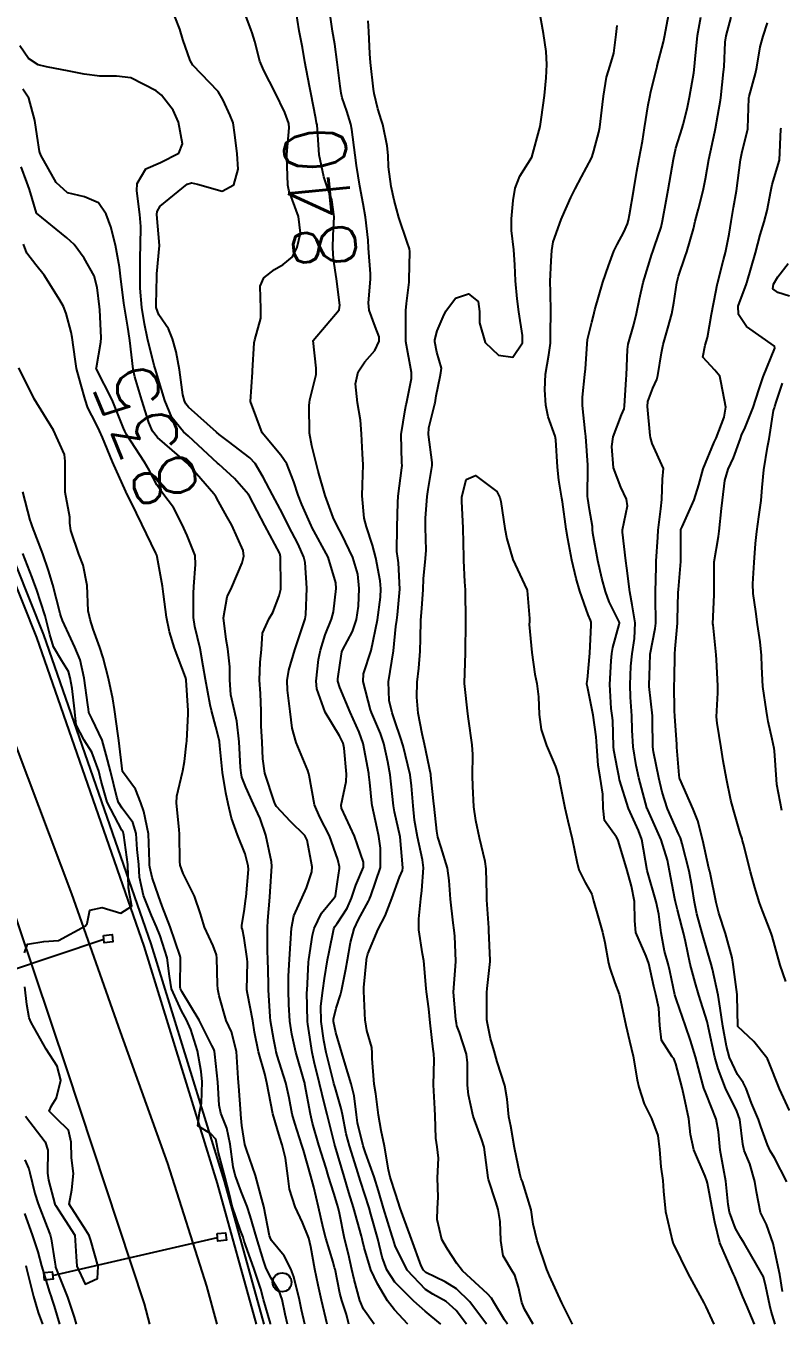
# Model space of a CAD drawing. Header units: metres. Extents: x 307586 to 320046, y 7427249 to 7434250.
# Drawn here: x 319479.8 to 319528.7, y 7427250 to 7427333.8 of the extents above; entities that cross this region are included whole.
import ezdxf
from ezdxf.enums import TextEntityAlignment as Align

# ---------------------------------------------------------------- set-up
doc = ezdxf.new("R2010")
doc.units = ezdxf.units.M
doc.header["$MEASUREMENT"] = 0
for name, color, linetype in [('Canaleta de Drenagem', 151, 'Continuous'), ('Cotas', 45, 'Continuous'), ('Curvas de Nivel 1m', 11, 'Continuous'), ('Curvas de Nivel 5m', 15, 'Continuous'), ('Linha Férrea', 20, 'Continuous'), ('Portico', 45, 'Continuous'), ('Postes', 20, 'Continuous')]:
    doc.layers.add(name, color=color, linetype=linetype)
doc.styles.add('Style-STANDARD', font='STANDARD.shx')

msp = doc.modelspace()

# ---------------------------------------------------------------- linework, layer by layer
at = {"layer": 'Canaleta de Drenagem'}
msp.add_lwpolyline([(319495.242, 7427249.95), (319492.669, 7427259.183), (319487.921, 7427274.529), (319480.984, 7427294.494), (319476.537, 7427305.573), (319476.438, 7427306.073), (319475.886, 7427305.851), (319480.516, 7427294.318), (319487.446, 7427274.373), (319492.189, 7427259.042), (319494.723, 7427249.95)], dxfattribs=at)
at = {"layer": 'Curvas de Nivel 1m', "flags": 128}
for points, elevation in [([(319506.656, 7427249.95), (319505.653, 7427250.775), (319504.915, 7427251.427), (319503.675, 7427252.665), (319503.159, 7427253.445), (319502.875, 7427254.264), (319502.577, 7427255.451), (319502.137, 7427257.046), (319502.015, 7427257.457), (319501.742, 7427258.326), (319501.469, 7427259.183), (319501.383, 7427259.466), (319501.208, 7427260.021), (319500.742, 7427261.476), (319500.543, 7427262.231), (319500.292, 7427263.483), (319500.207, 7427263.884), (319499.82, 7427265.233), (319499.749, 7427265.491), (319499.718, 7427265.598), (319499.241, 7427267.496), (319499.086, 7427268.273), (319498.911, 7427269.5), (319498.898, 7427270.489), (319499.019, 7427271.499), (319499.131, 7427272.278), (319499.335, 7427273.496), (319499.43, 7427273.993), (319499.747, 7427275.492), (319499.805, 7427275.631), (319499.948, 7427275.826), (319500.611, 7427276.835), (319500.891, 7427277.481), (319501.158, 7427278.302), (319501.648, 7427279.473), (319501.666, 7427279.805), (319501.072, 7427281.48), (319500.242, 7427283.287), (319500.202, 7427283.488), (319500.533, 7427285.01), (319500.552, 7427285.485), (319500.416, 7427287.158), (319500.34, 7427287.488), (319500.098, 7427287.967), (319499.176, 7427289.499), (319498.643, 7427290.997), (319498.599, 7427291.505), (319498.756, 7427292.905), (319498.879, 7427293.503), (319499.181, 7427294.492), (319499.584, 7427295.496), (319499.71, 7427295.975), (319499.879, 7427297.493), (319499.858, 7427297.852), (319499.362, 7427299.499), (319498.317, 7427301.455), (319498.282, 7427301.51), (319498.263, 7427301.551), (319497.675, 7427302.917), (319497.436, 7427303.523), (319497.144, 7427304.38), (319496.692, 7427305.534), (319496.311, 7427306.09), (319495.106, 7427307.552), (319494.353, 7427309.56), (319494.471, 7427311.47), (319494.474, 7427311.559), (319494.593, 7427313.366), (319494.629, 7427313.558), (319495.011, 7427314.96), (319495.027, 7427315.554), (319494.98, 7427317.02), (319495.209, 7427317.552), (319495.908, 7427318.096), (319496.462, 7427318.413), (319497.074, 7427318.927), (319497.358, 7427319.531), (319497.572, 7427320.444), (319497.462, 7427321.53), (319496.838, 7427323.218), (319496.759, 7427323.538), (319496.701, 7427325.378), (319496.708, 7427325.538), (319496.844, 7427327.262), (319496.818, 7427327.538), (319496.58, 7427328.239), (319495.946, 7427329.546), (319495.203, 7427330.965), (319494.959, 7427331.557), (319494.636, 7427332.839), (319494.462, 7427333.384), (319494.382, 7427333.564), (319493.913, 7427334.828)], 839), ([(319509.604, 7427249.95), (319508.536, 7427251.381), (319507.671, 7427252.222), (319506.946, 7427252.671), (319505.682, 7427253.286), (319505.534, 7427253.421), (319505.389, 7427253.72), (319504.761, 7427255.429), (319504.198, 7427256.963), (319504.035, 7427257.437), (319503.742, 7427258.315), (319503.392, 7427259.444), (319503.28, 7427259.925), (319503.01, 7427261.448), (319502.795, 7427262.448), (319502.624, 7427263.452), (319502.448, 7427264.822), (319502.353, 7427265.455), (319502.207, 7427267.105), (319502.215, 7427267.465), (319502.203, 7427267.811), (319501.867, 7427268.926), (319501.777, 7427269.471), (319501.77, 7427269.576), (319501.672, 7427271.472), (319501.681, 7427271.697), (319501.852, 7427273.471), (319501.858, 7427273.536), (319501.927, 7427273.865), (319502.597, 7427275.46), (319503.069, 7427276.34), (319503.488, 7427277.447), (319503.987, 7427278.819), (319504.176, 7427279.253), (319504.197, 7427279.438), (319504.023, 7427281.44), (319503.653, 7427283.06), (319503.587, 7427283.447), (319503.439, 7427284.832), (319503.374, 7427285.45), (319503.239, 7427286.289), (319502.966, 7427287.457), (319502.748, 7427288.109), (319502.181, 7427289.469), (319502.116, 7427289.643), (319501.639, 7427291.475), (319501.655, 7427291.968), (319502.163, 7427293.47), (319502.56, 7427295.464), (319502.749, 7427296.918), (319502.778, 7427297.462), (319502.745, 7427297.989), (319502.454, 7427299.467), (319502.245, 7427300.287), (319501.853, 7427301.474), (319501.706, 7427302.038), (319501.575, 7427303.477), (319501.588, 7427304.179), (319501.625, 7427305.477), (319501.603, 7427306.188), (319501.53, 7427307.478), (319501.457, 7427308.364), (319501.267, 7427309.481), (319501.145, 7427310.709), (319501.315, 7427311.481), (319501.744, 7427312.122), (319502.397, 7427312.86), (319502.678, 7427313.466), (319502.68, 7427313.739), (319502.412, 7427314.406), (319502.029, 7427315.474), (319501.97, 7427315.934), (319502.111, 7427317.473), (319502.11, 7427317.82), (319501.988, 7427319.475), (319501.966, 7427319.99), (319501.796, 7427321.477), (319501.64, 7427322.35), (319501.419, 7427323.481), (319501.197, 7427324.823), (319501.113, 7427325.484), (319500.912, 7427327.144), (319500.843, 7427327.487), (319500.581, 7427328.329), (319500.286, 7427329.191), (319500.216, 7427329.496), (319500.153, 7427329.943), (319499.958, 7427331.5), (319499.795, 7427332.664), (319499.651, 7427333.505), (319499.473, 7427334.696)], 841), ([(319512.637, 7427249.95), (319512.076, 7427250.917), (319511.892, 7427251.338), (319511.673, 7427252.326), (319511.435, 7427253.098), (319511.292, 7427253.346), (319510.685, 7427254.347), (319510.539, 7427255.357), (319510.504, 7427256.575), (319510.359, 7427257.361), (319510.221, 7427257.846), (319509.752, 7427259.297), (319509.73, 7427259.37), (319509.722, 7427259.401), (319509.452, 7427261.373), (319509.304, 7427261.858), (319508.754, 7427263.38), (319508.439, 7427264.761), (319508.394, 7427265.384), (319508.394, 7427266.835), (319508.311, 7427267.385), (319507.867, 7427268.781), (319507.704, 7427269.225), (319507.67, 7427269.393), (319507.639, 7427269.631), (319507.474, 7427271.396), (319507.612, 7427273.087), (319507.635, 7427273.394), (319507.556, 7427275.013), (319507.525, 7427275.396), (319507.466, 7427275.881), (319507.281, 7427277.4), (319507.203, 7427278.62), (319507.095, 7427279.403), (319506.671, 7427280.752), (319506.468, 7427281.413), (319506.403, 7427281.791), (319506.223, 7427283.417), (319506.205, 7427283.578), (319506.058, 7427284.972), (319506.02, 7427285.42), (319506.011, 7427285.473), (319505.601, 7427287.425), (319505.442, 7427288.084), (319505.19, 7427289.429), (319505.107, 7427290.452), (319505.129, 7427291.43), (319505.237, 7427292.344), (319505.324, 7427293.428), (319505.341, 7427294.259), (319505.366, 7427295.428), (319505.439, 7427296.183), (319505.525, 7427297.427), (319505.545, 7427298.101), (319505.671, 7427299.426), (319505.701, 7427299.966), (319505.658, 7427301.426), (319505.667, 7427302.028), (319505.779, 7427303.425), (319505.84, 7427303.872), (319506.105, 7427305.422), (319506.104, 7427305.624), (319505.859, 7427307.425), (319505.89, 7427307.871), (319506.279, 7427309.421), (319506.292, 7427309.483), (319506.361, 7427309.927), (319506.605, 7427311.191), (319506.66, 7427311.416), (319506.694, 7427311.723), (319506.396, 7427312.754), (319506.264, 7427313.421), (319506.265, 7427313.561), (319506.414, 7427314.141), (319506.803, 7427315.039), (319506.985, 7427315.414), (319507.604, 7427316.246), (319508.444, 7427316.515), (319509.07, 7427316.021), (319509.166, 7427315.389), (319509.15, 7427314.661), (319509.536, 7427313.379), (319510.395, 7427312.555), (319511.325, 7427312.43), (319511.933, 7427313.355), (319511.933, 7427313.831), (319511.698, 7427315.357), (319511.6, 7427316.2), (319511.493, 7427317.36), (319511.435, 7427318.389), (319511.37, 7427319.361), (319511.235, 7427320.619), (319511.222, 7427321.363), (319511.327, 7427322.549), (319511.471, 7427323.361), (319511.76, 7427324.133), (319512.553, 7427325.35), (319513.074, 7427327.342), (319513.176, 7427327.938), (319513.372, 7427329.338), (319513.471, 7427330.476), (319513.505, 7427331.337), (319513.476, 7427332.182), (319513.3, 7427333.34), (319512.99, 7427335.023)], 843), ([(319504.533, 7427249.95), (319503.654, 7427250.865), (319503.211, 7427251.445), (319502.568, 7427252.557), (319502.139, 7427253.455), (319501.697, 7427254.905), (319501.6, 7427255.359), (319501.576, 7427255.462), (319501.534, 7427255.634), (319501.009, 7427257.471), (319500.716, 7427258.449), (319500.409, 7427259.48), (319499.826, 7427261.446), (319499.81, 7427261.49), (319499.806, 7427261.513), (319499.784, 7427261.594), (319499.304, 7427263.495), (319499.143, 7427264.163), (319498.812, 7427265.5), (319498.458, 7427266.89), (319498.328, 7427267.505), (319498.054, 7427269.326), (319498.04, 7427269.508), (319498.001, 7427271.41), (319498.003, 7427271.509), (319498.098, 7427273.331), (319498.114, 7427273.508), (319498.366, 7427275.078), (319498.468, 7427275.505), (319498.947, 7427276.512), (319499.77, 7427277.492), (319499.845, 7427277.621), (319499.983, 7427278.532), (319500.102, 7427279.379), (319500.105, 7427279.489), (319500, 7427279.973), (319499.451, 7427281.496), (319498.828, 7427282.709), (319498.486, 7427283.506), (319498.144, 7427285.428), (319498.129, 7427285.509), (319498.066, 7427285.729), (319497.303, 7427287.522), (319497.034, 7427288.458), (319496.921, 7427289.528), (319496.748, 7427290.916), (319496.712, 7427291.531), (319496.826, 7427292.206), (319497.211, 7427293.524), (319497.732, 7427295.07), (319497.875, 7427295.515), (319497.924, 7427295.777), (319497.987, 7427297.513), (319497.879, 7427299.165), (319497.798, 7427299.517), (319497.424, 7427300.344), (319496.804, 7427301.532), (319496.624, 7427301.892), (319496.274, 7427302.605), (319495.777, 7427303.545), (319495.176, 7427304.669), (319494.653, 7427305.557), (319494.308, 7427305.919), (319492.929, 7427306.976), (319492.331, 7427307.431), (319492.142, 7427307.592), (319490.349, 7427309.198), (319490.158, 7427309.42), (319490.073, 7427309.614), (319489.982, 7427309.993), (319489.756, 7427311.619), (319489.542, 7427312.77), (319489.3, 7427313.627), (319489.049, 7427314.271), (319488.418, 7427315.162), (319488.258, 7427315.642), (319488.241, 7427315.827), (319488.28, 7427317.642), (319488.288, 7427317.808), (319488.461, 7427319.64), (319488.292, 7427321.642), (319488.303, 7427321.844), (319488.508, 7427322.198), (319490.262, 7427323.614), (319490.524, 7427323.69), (319490.911, 7427323.606), (319492.519, 7427323.154), (319493.263, 7427323.579), (319493.546, 7427324.588), (319493.495, 7427325.576), (319493.341, 7427326.798), (319493.226, 7427327.58), (319493.035, 7427328.041), (319492.587, 7427329.036), (319492.255, 7427329.593), (319490.618, 7427331.296), (319490.441, 7427331.613), (319489.979, 7427332.962), (319489.768, 7427333.623), (319489.461, 7427334.438)], 838), ([(319510.969, 7427249.95), (319510.777, 7427250.222), (319510.095, 7427251.364), (319509.928, 7427251.629), (319509.668, 7427251.896), (319508.061, 7427253.386), (319507.688, 7427253.87), (319507.088, 7427254.79), (319506.732, 7427255.405), (319506.427, 7427256.704), (319506.451, 7427257.409), (319506.486, 7427258.154), (319506.453, 7427259.409), (319506.502, 7427260.679), (319506.416, 7427261.41), (319506.336, 7427261.96), (319506.286, 7427263.413), (319506.261, 7427263.866), (319506.183, 7427265.415), (319506.232, 7427267.03), (319506.21, 7427267.415), (319506.161, 7427267.721), (319505.978, 7427269.418), (319505.886, 7427270.31), (319505.728, 7427271.422), (319505.703, 7427271.624), (319505.558, 7427273.424), (319505.483, 7427273.868), (319505.241, 7427275.427), (319505.237, 7427276.144), (319505.359, 7427277.426), (319505.439, 7427277.964), (319505.539, 7427279.425), (319505.477, 7427279.949), (319505.15, 7427281.429), (319504.959, 7427282.506), (319504.864, 7427283.432), (319504.765, 7427284.724), (319504.666, 7427285.434), (319504.224, 7427287.306), (319504.187, 7427287.439), (319504.096, 7427287.72), (319503.667, 7427289.005), (319503.517, 7427289.449), (319503.325, 7427290.252), (319503.279, 7427291.453), (319503.488, 7427292.782), (319503.603, 7427293.448), (319503.754, 7427295.022), (319503.806, 7427295.446), (319503.859, 7427295.774), (319504.011, 7427297.443), (319503.93, 7427299.144), (319503.875, 7427299.445), (319503.819, 7427299.866), (319503.842, 7427301.446), (319503.881, 7427303.048), (319503.906, 7427303.446), (319504.146, 7427305.287), (319504.153, 7427305.442), (319504.146, 7427305.601), (319504.1, 7427307.444), (319504.349, 7427309.03), (319504.427, 7427309.365), (319504.441, 7427309.439), (319504.755, 7427311.059), (319504.761, 7427311.436), (319504.403, 7427313.44), (319504.391, 7427315.4), (319504.392, 7427315.441), (319504.438, 7427315.904), (319504.604, 7427317.286), (319504.615, 7427317.438), (319504.649, 7427319.26), (319504.628, 7427319.438), (319504.479, 7427319.859), (319503.94, 7427321.448), (319503.643, 7427322.582), (319503.451, 7427323.456), (319503.274, 7427324.727), (319503.246, 7427325.46), (319503.192, 7427326.094), (319502.898, 7427327.465), (319502.828, 7427327.719), (319502.583, 7427328.486), (319502.354, 7427329.472), (319502.314, 7427329.756), (319502.113, 7427331.475), (319502.067, 7427332.037), (319502.004, 7427333.476), (319501.968, 7427334.162)], 842), ([(319526.952, 7427249.95), (319526.419, 7427251.169), (319526.198, 7427251.702), (319525.681, 7427252.991), (319525.596, 7427253.181), (319525.509, 7427253.359), (319524.714, 7427255.19), (319524.377, 7427256.543), (319524.252, 7427257.195), (319523.897, 7427259.053), (319523.867, 7427259.199), (319523.758, 7427259.514), (319523.02, 7427261.208), (319522.812, 7427262.19), (319522.706, 7427263.211), (319522.407, 7427264.631), (319522.258, 7427265.216), (319521.848, 7427266.758), (319521.735, 7427267.105), (319521.623, 7427267.223), (319520.923, 7427268.293), (319520.822, 7427269.236), (319520.757, 7427270.37), (319520.558, 7427271.24), (319520.433, 7427271.767), (319520.103, 7427273.247), (319519.93, 7427273.72), (319519.26, 7427275.257), (319519.202, 7427276.016), (319519.185, 7427277.258), (319518.996, 7427278.246), (319518.707, 7427279.263), (319518.15, 7427281.14), (319518.107, 7427281.269), (319518.024, 7427281.411), (319517.236, 7427282.483), (319517.168, 7427283.283), (319517.144, 7427284.196), (319516.959, 7427285.287), (319516.843, 7427286.051), (319516.758, 7427287.29), (319516.713, 7427287.905), (319516.514, 7427289.294), (319516.141, 7427291.139), (319516.108, 7427291.3), (319516.105, 7427291.339), (319516.146, 7427291.607), (319516.29, 7427293.298), (319516.381, 7427295.106), (319516.379, 7427295.297), (319516.341, 7427295.444), (319516.198, 7427295.781), (319515.64, 7427297.306), (319515.404, 7427298.125), (319515.137, 7427299.311), (319514.87, 7427300.697), (319514.774, 7427301.315), (319514.517, 7427303.082), (319514.481, 7427303.318), (319514.3, 7427304.48), (319514.207, 7427305.322), (319514.093, 7427307.086), (319514.045, 7427307.324), (319513.598, 7427308.584), (319513.453, 7427309.334), (319513.377, 7427310.325), (319513.422, 7427311.334), (319513.648, 7427312.584), (319513.75, 7427313.33), (319513.761, 7427313.982), (319513.767, 7427315.33), (319513.745, 7427316.629), (319513.731, 7427317.331), (319513.799, 7427318.663), (319513.835, 7427319.33), (319513.927, 7427319.883), (319514.432, 7427321.321), (319514.505, 7427321.487), (319515.077, 7427322.754), (319515.342, 7427323.312), (319515.759, 7427324.083), (319516.406, 7427325.301), (319516.45, 7427325.405), (319516.558, 7427325.767), (319516.884, 7427326.983), (319516.939, 7427327.296), (319517.119, 7427328.763), (319517.185, 7427329.294), (319517.373, 7427330.531), (319517.609, 7427331.29), (319517.844, 7427332.075), (319518.002, 7427333.286), (319518.062, 7427333.875)], 844), ([(319528.767, 7427252.044), (319528.587, 7427253.141), (319528.293, 7427254.555), (319528.148, 7427255.146), (319527.725, 7427256.389), (319527.467, 7427256.891), (319527.344, 7427257.156), (319527.071, 7427258.485), (319526.963, 7427259.162), (319526.644, 7427260.293), (319526.282, 7427261.173), (319526.185, 7427261.572), (319525.996, 7427263.177), (319525.811, 7427263.696), (319525.062, 7427265.188), (319524.594, 7427266.444), (319524.383, 7427267.195), (319523.969, 7427269.102), (319523.948, 7427269.199), (319523.877, 7427269.505), (319523.356, 7427271.205), (319523.107, 7427272.012), (319522.79, 7427273.211), (319522.491, 7427274.676), (319522.362, 7427275.224), (319522.276, 7427275.545), (319521.968, 7427276.727), (319521.833, 7427277.231), (319521.787, 7427277.42), (319521.451, 7427279.235), (319521.32, 7427279.92), (319520.909, 7427281.241), (319520.042, 7427283.176), (319520.008, 7427283.25), (319519.989, 7427283.306), (319519.474, 7427285.256), (319519.293, 7427286.045), (319519.099, 7427287.26), (319519.031, 7427288.334), (319519.003, 7427289.261), (319518.925, 7427290.468), (319518.901, 7427291.262), (319518.952, 7427292.465), (319519.028, 7427293.261), (319519.188, 7427294.25), (319519.22, 7427295.26), (319519.036, 7427296.43), (319518.887, 7427297.263), (319518.691, 7427298.803), (319518.632, 7427299.266), (319518.398, 7427301.131), (319518.403, 7427301.269), (319518.724, 7427302.82), (319518.671, 7427303.266), (319518.294, 7427304.027), (319517.836, 7427305.277), (319517.711, 7427306.664), (319517.808, 7427307.278), (319518.347, 7427308.715), (319518.519, 7427309.101), (319518.543, 7427309.268), (319518.642, 7427311.004), (319518.658, 7427311.267), (319518.738, 7427312.928), (319518.783, 7427313.266), (319519.137, 7427314.548), (319519.322, 7427315.261), (319519.503, 7427316.198), (319519.735, 7427317.257), (319520.301, 7427319.081), (319520.36, 7427319.252), (319520.391, 7427319.335), (319520.478, 7427319.575), (319520.903, 7427320.84), (319521, 7427321.245), (319521.225, 7427322.534), (319521.367, 7427323.242), (319521.545, 7427324.233), (319521.705, 7427325.238), (319521.865, 7427325.932), (319522.264, 7427327.233), (319522.334, 7427327.474), (319522.586, 7427328.491), (319522.744, 7427329.228), (319523.026, 7427330.815), (319523.068, 7427331.223), (319523.104, 7427331.699), (319523.268, 7427333.221), (319523.468, 7427334.411)], 846), ([(319529.027, 7427259.137), (319528.235, 7427260.687), (319527.968, 7427261.148), (319527.787, 7427261.524), (319527.362, 7427262.72), (319527.209, 7427263.159), (319526.755, 7427264.23), (319526.396, 7427265.172), (319526.211, 7427265.549), (319525.842, 7427266.075), (319525.329, 7427267.185), (319525.141, 7427267.906), (319524.907, 7427269.19), (319524.722, 7427270.36), (319524.593, 7427271.193), (319524.227, 7427272.89), (319524.147, 7427273.198), (319523.934, 7427273.939), (319523.566, 7427275.206), (319523.22, 7427276.466), (319523.06, 7427277.214), (319522.921, 7427278.155), (319522.726, 7427279.219), (319522.259, 7427280.986), (319522.204, 7427281.227), (319522.16, 7427281.363), (319522.027, 7427281.636), (319521.318, 7427283.237), (319520.969, 7427284.331), (319520.756, 7427285.243), (319520.419, 7427286.918), (319520.38, 7427287.247), (319520.354, 7427289.004), (319520.341, 7427289.248), (319520.141, 7427291.15), (319520.132, 7427291.25), (319520.149, 7427291.833), (319520.193, 7427293.219), (319520.197, 7427293.25), (319520.527, 7427294.908), (319520.556, 7427295.246), (319520.538, 7427296.918), (319520.538, 7427297.247), (319520.58, 7427298.896), (319520.593, 7427299.246), (319520.694, 7427300.808), (319520.715, 7427301.245), (319520.891, 7427302.63), (319520.948, 7427303.243), (319521.004, 7427304.542), (319521.058, 7427305.243), (319520.329, 7427306.859), (319520.221, 7427307.251), (319520.208, 7427307.378), (319520.015, 7427309.253), (319520.041, 7427309.57), (319520.371, 7427310.433), (319520.626, 7427311), (319520.69, 7427311.247), (319520.923, 7427312.719), (319521.044, 7427313.244), (319521.351, 7427314.308), (319521.594, 7427315.238), (319521.724, 7427315.953), (319521.922, 7427317.235), (319522.031, 7427317.661), (319522.47, 7427318.938), (319522.567, 7427319.229), (319522.992, 7427320.726), (319523.117, 7427321.221), (319523.32, 7427322.027), (319523.631, 7427323.213), (319523.78, 7427323.965), (319523.993, 7427325.208), (319524.371, 7427327.003), (319524.416, 7427327.202), (319524.582, 7427328.08), (319524.742, 7427329.048), (319524.762, 7427329.198), (319524.951, 7427330.864), (319524.982, 7427331.196), (319525.045, 7427332.789), (319525.106, 7427333.195), (319525.442, 7427334.411)], 847), ([(319529.208, 7427263.74), (319528.558, 7427265.143), (319527.851, 7427266.928), (319527.784, 7427267.082), (319527.742, 7427267.152), (319526.91, 7427268.211), (319525.873, 7427269.18), (319525.834, 7427271.181), (319525.829, 7427271.256), (319525.576, 7427273.183), (319525.492, 7427273.622), (319525.072, 7427275.189), (319524.647, 7427276.512), (319524.461, 7427277.195), (319524.089, 7427279.102), (319524.059, 7427279.199), (319523.996, 7427279.42), (319523.597, 7427281.206), (319523.286, 7427282.461), (319522.982, 7427283.216), (319522.116, 7427285.185), (319522.101, 7427285.23), (319522.098, 7427285.254), (319522.075, 7427285.427), (319521.929, 7427287.232), (319521.916, 7427287.41), (319521.788, 7427289.233), (319521.77, 7427289.581), (319521.757, 7427291.234), (319521.761, 7427291.619), (319521.799, 7427293.234), (319521.824, 7427293.577), (319521.959, 7427295.232), (319521.971, 7427295.457), (319522.019, 7427297.232), (319522.03, 7427297.416), (319522.187, 7427299.23), (319522.186, 7427299.279), (319522.179, 7427301.231), (319522.19, 7427301.305), (319522.265, 7427301.473), (319523.04, 7427303.219), (319523.338, 7427304.173), (319523.623, 7427305.21), (319524.33, 7427306.936), (319524.423, 7427307.108), (319524.463, 7427307.199), (319524.994, 7427308.546), (319525.081, 7427309.193), (319524.798, 7427310.774), (319524.711, 7427311.197), (319524.387, 7427311.587), (319523.609, 7427312.426), (319523.763, 7427313.21), (319523.91, 7427313.708), (319524.155, 7427315.204), (319524.448, 7427316.661), (319524.538, 7427317.113), (319524.559, 7427317.199), (319524.947, 7427318.716), (319525.062, 7427319.194), (319525.303, 7427320.38), (319525.44, 7427321.191), (319525.595, 7427322.106), (319525.776, 7427323.187), (319525.873, 7427323.846), (319526.05, 7427325.185), (319526.13, 7427325.611), (319526.511, 7427327.181), (319526.517, 7427327.237), (319526.574, 7427329.18), (319526.577, 7427329.197), (319526.594, 7427329.27), (319527.019, 7427330.774), (319527.099, 7427331.175), (319527.315, 7427332.495), (319527.504, 7427333.171), (319527.778, 7427334.046)], 848), ([(319502.35, 7427249.95), (319501.655, 7427250.909), (319501.416, 7427251.464), (319501.043, 7427252.836), (319500.904, 7427253.472), (319500.677, 7427254.46), (319500.437, 7427255.479), (319500.105, 7427257.106), (319500.012, 7427257.486), (319499.949, 7427257.701), (319499.742, 7427258.397), (319499.404, 7427259.493), (319499.237, 7427260.019), (319498.778, 7427261.5), (319498.364, 7427262.938), (319498.231, 7427263.506), (319497.873, 7427265.459), (319497.861, 7427265.51), (319497.825, 7427265.643), (319497.279, 7427267.519), (319497.018, 7427268.676), (319496.899, 7427269.525), (319496.819, 7427270.596), (319496.804, 7427271.526), (319496.812, 7427272.427), (319496.863, 7427273.526), (319496.944, 7427274.536), (319497.007, 7427275.524), (319497.156, 7427276.321), (319497.697, 7427277.514), (319497.979, 7427278.147), (319498.32, 7427279.176), (319498.343, 7427279.506), (319498.018, 7427281.211), (319497.864, 7427281.512), (319496.939, 7427282.433), (319496.041, 7427283.385), (319495.949, 7427283.541), (319495.874, 7427283.712), (319495.28, 7427285.548), (319495.152, 7427286.474), (319495.104, 7427287.55), (319495.04, 7427288.614), (319495.03, 7427289.551), (319494.988, 7427290.693), (319494.929, 7427291.552), (319494.982, 7427292.725), (319495.05, 7427293.551), (319495.124, 7427294.6), (319495.557, 7427295.546), (319495.803, 7427295.929), (319496.205, 7427297.006), (319496.307, 7427297.443), (319496.313, 7427297.538), (319496.315, 7427297.64), (319496.29, 7427299.539), (319496.236, 7427299.739), (319495.281, 7427301.55), (319494.282, 7427303.46), (319494.243, 7427303.521), (319494.215, 7427303.561), (319493.311, 7427304.593), (319492.302, 7427305.515), (319492.22, 7427305.591), (319490.329, 7427307.333), (319490.018, 7427307.615), (319489.258, 7427308.542), (319488.799, 7427309.633), (319488.374, 7427311.055), (319488.201, 7427311.642), (319488.126, 7427311.902), (319487.682, 7427313.647), (319487.486, 7427314.576), (319487.312, 7427315.651), (319487.213, 7427316.881), (319487.203, 7427317.653), (319487.217, 7427318.901), (319487.245, 7427319.652), (319487.26, 7427320.884), (319487.185, 7427321.653), (319487.001, 7427323.172), (319487.028, 7427323.655), (319487.585, 7427324.597), (319488.537, 7427325.009), (319489.712, 7427325.622), (319489.959, 7427326.212), (319489.7, 7427327.623), (319489.357, 7427328.405), (319488.59, 7427329.364), (319488.256, 7427329.643), (319486.605, 7427330.483), (319485.684, 7427330.592), (319484.606, 7427330.584), (319483.585, 7427330.719), (319482.611, 7427330.907), (319481.151, 7427331.189), (319480.617, 7427331.328), (319479.996, 7427331.739), (319479.427, 7427332.544)], 837), ([(319500.709, 7427249.95), (319500.552, 7427250.574), (319500.259, 7427251.481), (319500.127, 7427251.943), (319499.815, 7427253.488), (319499.788, 7427253.592), (319499.688, 7427253.952), (319499.229, 7427255.495), (319499.04, 7427256.17), (319498.74, 7427257.5), (319498.451, 7427258.797), (319498.261, 7427259.505), (319497.778, 7427261.184), (319497.679, 7427261.512), (319497.213, 7427262.935), (319497.053, 7427263.521), (319496.849, 7427264.56), (319496.638, 7427265.528), (319496.08, 7427267.306), (319496.004, 7427267.538), (319495.979, 7427267.663), (319495.861, 7427268.317), (319495.649, 7427269.542), (319495.614, 7427269.805), (319495.514, 7427271.544), (319495.505, 7427271.946), (319495.465, 7427273.545), (319495.447, 7427274.026), (319495.439, 7427275.545), (319495.47, 7427276.025), (319495.593, 7427277.544), (319495.623, 7427277.897), (319495.734, 7427279.543), (319495.711, 7427279.829), (319495.345, 7427281.547), (319494.968, 7427282.616), (319494.545, 7427283.555), (319494.054, 7427284.655), (319493.796, 7427285.299), (319493.738, 7427285.565), (319493.71, 7427285.924), (319493.621, 7427287.567), (319493.454, 7427288.917), (319493.308, 7427289.572), (319493.084, 7427290.62), (319493.011, 7427291.577), (319493.002, 7427292.428), (319492.885, 7427293.579), (319492.773, 7427294.185), (319492.593, 7427295.584), (319492.841, 7427296.943), (319493.144, 7427297.576), (319493.814, 7427299.151), (319493.912, 7427299.565), (319493.868, 7427299.936), (319493.151, 7427301.577), (319492.825, 7427302.138), (319492.278, 7427303.104), (319492.108, 7427303.419), (319491.981, 7427303.593), (319490.302, 7427305.545), (319490.237, 7427305.611), (319488.327, 7427307.24), (319488.021, 7427307.643), (319487.771, 7427308.213), (319487.311, 7427309.65), (319486.863, 7427311.167), (319486.764, 7427311.656), (319486.544, 7427313.516), (319486.526, 7427313.659), (319486.41, 7427314.374), (319486.192, 7427315.662), (319486.157, 7427315.933), (319485.944, 7427317.665), (319485.868, 7427318.256), (319485.616, 7427319.669), (319485.306, 7427320.857), (319485.022, 7427321.675), (319484.51, 7427322.4), (319483.609, 7427322.788), (319482.516, 7427323.059), (319481.788, 7427323.717), (319480.79, 7427325.478), (319480.7, 7427325.728), (319480.558, 7427326.713), (319480.409, 7427327.732), (319480.018, 7427329.17), (319479.63, 7427329.744)], 836), ([(319528.971, 7427272.081), (319528.612, 7427273.143), (319528.079, 7427275.021), (319528.042, 7427275.149), (319527.955, 7427275.385), (319527.453, 7427276.643), (319527.273, 7427277.16), (319526.97, 7427278.152), (319526.691, 7427279.17), (319526.237, 7427280.96), (319526.178, 7427281.178), (319526.146, 7427281.3), (319526.028, 7427281.676), (319525.582, 7427283.185), (319525.425, 7427283.814), (319525.144, 7427285.189), (319524.92, 7427286.356), (319524.782, 7427287.193), (319524.522, 7427288.783), (319524.494, 7427289.196), (319524.582, 7427290.75), (319524.579, 7427291.196), (319524.487, 7427292.869), (319524.463, 7427293.197), (319524.264, 7427295.127), (319524.26, 7427295.199), (319524.342, 7427297.068), (319524.342, 7427297.199), (319524.335, 7427299.095), (319524.344, 7427299.199), (319524.607, 7427300.848), (319524.655, 7427301.196), (319524.821, 7427302.651), (319524.884, 7427303.194), (319525.037, 7427304.457), (319525.251, 7427305.191), (319525.584, 7427305.923), (319526.031, 7427307.183), (319526.115, 7427307.402), (319526.34, 7427307.893), (319526.857, 7427309.172), (319527.219, 7427310.319), (319527.5, 7427311.163), (319528.264, 7427313.014), (319528.244, 7427313.152), (319526.422, 7427314.42), (319525.906, 7427315.185), (319525.885, 7427315.739), (319526.434, 7427317.18), (319526.438, 7427317.196), (319526.454, 7427317.24), (319527.007, 7427319.172), (319527.322, 7427320.336), (319527.576, 7427321.169), (319527.771, 7427321.907), (319528.001, 7427323.165), (319528.094, 7427323.6), (319528.553, 7427325.16), (319528.656, 7427327.159), (319528.665, 7427327.25)], 849), ([(319497.865, 7427249.95), (319497.653, 7427250.874), (319497.525, 7427251.512), (319497.152, 7427252.992), (319496.952, 7427253.521), (319496.523, 7427254.359), (319495.701, 7427255.351), (319495.614, 7427255.541), (319495.586, 7427255.66), (319495.212, 7427257.545), (319495.021, 7427258.266), (319494.668, 7427259.551), (319494.096, 7427261.239), (319493.991, 7427261.558), (319493.795, 7427262.781), (319493.729, 7427263.487), (319493.723, 7427263.561), (319493.588, 7427265.331), (319493.57, 7427265.564), (319493.553, 7427265.838), (319493.439, 7427267.566), (319493.123, 7427268.828), (319492.777, 7427269.576), (319492.328, 7427271.152), (319492.242, 7427271.585), (319492.207, 7427271.886), (319492.172, 7427273.586), (319492.139, 7427273.801), (319491.931, 7427274.395), (319491.373, 7427275.596), (319491.105, 7427276.449), (319490.718, 7427277.603), (319489.987, 7427279.059), (319489.792, 7427279.612), (319489.768, 7427279.841), (319489.76, 7427281.613), (319489.737, 7427281.902), (319489.564, 7427283.615), (319489.594, 7427284.068), (319489.949, 7427285.611), (319489.971, 7427285.705), (319490.073, 7427286.31), (319490.22, 7427287.48), (319490.227, 7427287.609), (319490.327, 7427289.391), (319490.323, 7427289.608), (319490.188, 7427291.564), (319490.181, 7427291.61), (319490.144, 7427291.743), (319489.426, 7427293.617), (319489.118, 7427294.676), (319488.908, 7427295.623), (319488.721, 7427297.109), (319488.665, 7427297.625), (319488.321, 7427299.54), (319488.297, 7427299.629), (319488.235, 7427299.776), (319487.317, 7427301.644), (319486.968, 7427302.348), (319486.327, 7427303.659), (319486.311, 7427303.687), (319486.284, 7427303.743), (319485.427, 7427305.669), (319484.767, 7427307.235), (319484.578, 7427307.678), (319484.338, 7427308.172), (319483.829, 7427309.169), (319483.66, 7427309.69), (319483.374, 7427310.688), (319483.097, 7427311.699), (319483.001, 7427312.313), (319482.808, 7427313.704), (319482.742, 7427314.04), (319482.418, 7427315.261), (319482.244, 7427315.712), (319482.027, 7427316.116), (319481.013, 7427317.724), (319480.46, 7427318.404), (319479.873, 7427319.145), (319479.663, 7427319.742)], 834), ([(319496.731, 7427249.95), (319496.59, 7427250.585), (319496.399, 7427251.529), (319496.208, 7427252.072), (319495.677, 7427252.908), (319495.359, 7427253.543), (319495.185, 7427254.048), (319494.73, 7427255.55), (319494.334, 7427256.944), (319494.136, 7427257.556), (319493.743, 7427258.519), (319493.357, 7427259.564), (319493.225, 7427260.101), (319493.03, 7427261.568), (319492.824, 7427262.601), (319492.44, 7427263.58), (319492.313, 7427264.088), (319492.244, 7427265.584), (319492.042, 7427267.395), (319492.022, 7427267.587), (319491.982, 7427267.716), (319491.857, 7427267.956), (319491.026, 7427269.598), (319489.9, 7427271.441), (319489.816, 7427271.611), (319489.801, 7427271.714), (319489.822, 7427273.611), (319489.806, 7427273.729), (319489.161, 7427275.618), (319488.642, 7427276.944), (319488.392, 7427277.626), (319487.985, 7427278.811), (319487.835, 7427279.476), (319487.815, 7427279.633), (319487.81, 7427279.819), (319487.757, 7427281.634), (319487.46, 7427283.062), (319487.254, 7427283.642), (319486.916, 7427284.511), (319486.063, 7427285.66), (319485.843, 7427287.663), (319485.799, 7427287.959), (319485.56, 7427289.666), (319485.442, 7427290.348), (319485.157, 7427291.67), (319484.822, 7427293.008), (319484.609, 7427293.676), (319484.175, 7427294.852), (319483.988, 7427295.49), (319483.927, 7427295.684), (319483.839, 7427296.034), (319483.776, 7427297.687), (319483.518, 7427298.983), (319483.24, 7427299.695), (319482.719, 7427301.24), (319482.666, 7427301.704), (319482.658, 7427302.096), (319482.365, 7427303.709), (319482.358, 7427303.783), (319482.367, 7427305.709), (319482.309, 7427306.147), (319481.602, 7427307.717), (319480.353, 7427309.73), (319479.372, 7427311.745)], 833), ([(319515.166, 7427249.95), (319514.49, 7427251.312), (319513.68, 7427253.058), (319513.582, 7427253.321), (319513.521, 7427253.485), (319512.892, 7427255.328), (319512.639, 7427256.411), (319512.493, 7427257.332), (319511.935, 7427259.155), (319511.86, 7427259.339), (319511.758, 7427259.67), (319511.433, 7427261.345), (319511.189, 7427262.741), (319511.066, 7427263.351), (319510.945, 7427264.484), (319510.802, 7427265.355), (319510.304, 7427266.905), (319510.176, 7427267.365), (319510.101, 7427267.612), (319509.863, 7427268.401), (319509.673, 7427269.372), (319509.643, 7427269.606), (319509.627, 7427271.373), (319509.653, 7427271.625), (319509.85, 7427273.371), (319509.851, 7427273.444), (319509.768, 7427275.372), (319509.755, 7427275.562), (319509.643, 7427277.373), (319509.635, 7427277.715), (319509.594, 7427279.374), (319509.527, 7427279.848), (319509.17, 7427281.379), (319508.92, 7427282.495), (319508.799, 7427283.382), (319508.733, 7427284.706), (319508.715, 7427285.383), (319508.722, 7427286.745), (319508.688, 7427287.384), (319508.443, 7427289.053), (319508.395, 7427289.387), (319508.197, 7427291.334), (319508.196, 7427291.389), (319508.254, 7427293.297), (319508.257, 7427293.389), (319508.276, 7427295.295), (319508.277, 7427295.389), (319508.256, 7427297.346), (319508.254, 7427297.39), (319508.218, 7427297.913), (319508.143, 7427299.303), (319508.146, 7427299.391), (319508.149, 7427299.477), (319508.102, 7427301.392), (319508.008, 7427303.122), (319508.026, 7427303.394), (319508.3, 7427304.53), (319508.911, 7427304.777), (319510.289, 7427303.75), (319510.481, 7427303.368), (319510.541, 7427303.107), (319510.801, 7427301.365), (319510.929, 7427300.687), (319511.322, 7427299.359), (319512.214, 7427297.42), (319512.237, 7427297.374), (319512.246, 7427297.35), (319512.393, 7427295.545), (319512.383, 7427295.347), (319512.375, 7427295.162), (319512.544, 7427293.344), (319512.748, 7427291.94), (319512.863, 7427291.339), (319512.984, 7427290.483), (319513.028, 7427289.336), (319513.142, 7427288.373), (319513.496, 7427287.329), (319514.073, 7427285.983), (319514.287, 7427285.318), (319514.344, 7427285.033), (319514.679, 7427283.314), (319514.88, 7427282.466), (319515.16, 7427281.309), (319515.461, 7427279.846), (319515.594, 7427279.304), (319515.985, 7427278.486), (319516.422, 7427277.738), (319516.541, 7427277.291), (319516.855, 7427276.185), (319517.116, 7427275.282), (319517.259, 7427274.596), (319517.509, 7427273.276), (319517.585, 7427272.94), (319517.91, 7427271.999), (319518.188, 7427271.267), (319518.275, 7427270.889), (319518.619, 7427269.263), (319518.87, 7427268.253), (319519.099, 7427267.258), (319519.367, 7427265.725), (319519.457, 7427265.254), (319519.817, 7427264.182), (319520.274, 7427263.243), (319520.696, 7427262.141), (319520.802, 7427261.235), (319520.898, 7427260.101), (319521.014, 7427259.231), (319521.062, 7427258.546), (319521.196, 7427257.228), (319521.649, 7427255.276), (319521.659, 7427255.221), (319521.669, 7427255.187), (319521.702, 7427255.113), (319522.638, 7427253.21), (319523.664, 7427251.315), (319523.728, 7427251.199), (319523.796, 7427251.064), (319524.324, 7427249.95)], 844), ([(319495.649, 7427249.95), (319495.64, 7427249.987), (319495.197, 7427251.545), (319495.019, 7427252.197), (319494.561, 7427253.551), (319493.947, 7427255.311), (319493.868, 7427255.558), (319493.71, 7427256.005), (319493.164, 7427257.566), (319492.981, 7427258.327), (319492.66, 7427259.571), (319492.255, 7427261.096), (319492.175, 7427261.576), (319492.1, 7427261.891), (319491.789, 7427262.24), (319490.949, 7427262.753), (319491.044, 7427263.598), (319491.18, 7427264.225), (319491.212, 7427265.596), (319491.163, 7427266.267), (319490.926, 7427267.599), (319490.491, 7427268.979), (319490.205, 7427269.607), (319489.882, 7427270.193), (319489.244, 7427271.617), (319489.105, 7427272.424), (319488.969, 7427273.62), (319488.516, 7427275.045), (319488.277, 7427275.627), (319487.954, 7427276.347), (319487.424, 7427277.638), (319487.178, 7427278.835), (319487.116, 7427279.643), (319487.027, 7427280.625), (319486.944, 7427281.646), (319486.739, 7427282.358), (319486.039, 7427283.295), (319485.818, 7427283.662), (319485.712, 7427283.998), (319485.285, 7427285.668), (319485.017, 7427286.732), (319484.75, 7427287.673), (319484.107, 7427289.045), (319483.895, 7427289.468), (319483.862, 7427289.684), (319483.835, 7427289.966), (319483.593, 7427291.688), (319483.334, 7427292.871), (319482.994, 7427293.698), (319482.726, 7427294.26), (319482.18, 7427295.423), (319482.071, 7427295.711), (319482.028, 7427295.869), (319481.571, 7427297.716), (319481.287, 7427298.654), (319480.921, 7427299.723), (319480.259, 7427301.476), (319480.162, 7427301.731), (319480.104, 7427301.892), (319479.617, 7427303.737)], 832), ([(319479.729, 7427273.928), (319479.931, 7427274.493), (319480.977, 7427274.675), (319481.933, 7427274.741), (319483.675, 7427275.684), (319483.784, 7427275.843), (319483.958, 7427276.701), (319484.756, 7427276.877), (319485.955, 7427276.493), (319486.667, 7427276.945), (319486.539, 7427277.652), (319486.461, 7427278.136), (319486.414, 7427279.654), (319486.146, 7427281.533), (319486.128, 7427281.658), (319486.105, 7427281.74), (319486.025, 7427281.864), (319485.085, 7427283.67), (319484.698, 7427285.033), (319484.546, 7427285.675), (319484.081, 7427286.913), (319483.586, 7427287.688), (319483.082, 7427288.675), (319482.972, 7427289.697), (319482.808, 7427291.025), (319482.694, 7427291.702), (319482.574, 7427292.13), (319482.154, 7427292.806), (319481.598, 7427293.716), (319481.378, 7427294.511), (319481.071, 7427295.721), (319480.505, 7427297.431), (319480.401, 7427297.728), (319480.218, 7427298.202), (319479.614, 7427299.736)], 831), ([(319479.798, 7427263.386), (319481.072, 7427261.717), (319481.245, 7427261.186), (319481.226, 7427259.708), (319481.278, 7427259.237), (319481.697, 7427257.701), (319481.732, 7427257.627), (319482.996, 7427255.687), (319483.069, 7427254.306), (319483.111, 7427253.686), (319483.666, 7427252.521), (319484.46, 7427252.887), (319484.499, 7427253.672), (319484.026, 7427255.35), (319483.916, 7427255.678), (319483.708, 7427256.009), (319482.611, 7427257.691), (319482.8, 7427258.632), (319482.909, 7427259.688), (319482.78, 7427260.682), (319482.741, 7427261.696), (319482.578, 7427262.486), (319481.798, 7427263.236), (319481.337, 7427263.715), (319481.477, 7427264.042), (319481.811, 7427264.559), (319482.092, 7427265.706), (319481.837, 7427266.617), (319481.141, 7427267.717), (319480.154, 7427269.443), (319480.031, 7427269.728), (319479.886, 7427270.605), (319479.762, 7427271.731)], 831), ([(319479.761, 7427260.56), (319480.011, 7427259.981), (319480.08, 7427259.725), (319480.408, 7427258.389), (319480.625, 7427257.717), (319481.201, 7427256.217), (319481.402, 7427255.705), (319481.463, 7427255.466), (319481.685, 7427253.942), (319481.727, 7427253.7), (319481.747, 7427253.634), (319482.507, 7427251.691), (319482.935, 7427250.392), (319483.063, 7427249.95)], 832), ([(319479.724, 7427257.102), (319480.238, 7427255.722), (319480.588, 7427254.613), (319480.832, 7427253.713), (319481.356, 7427252.006), (319481.448, 7427251.703), (319481.496, 7427251.547), (319481.647, 7427251.106), (319481.996, 7427249.95)], 833), ([(319479.816, 7427253.728), (319479.86, 7427253.548), (319480.311, 7427251.72), (319480.622, 7427250.695), (319480.889, 7427249.95)], 834)]:
    msp.add_lwpolyline(points, dxfattribs=dict(at, elevation=elevation))
at = {"layer": 'Curvas de Nivel 5m', "flags": 128}
for points, elevation in [([(319508.329, 7427249.95), (319507.655, 7427250.832), (319507.011, 7427251.4), (319506.136, 7427251.881), (319505.671, 7427252.182), (319504.483, 7427253.432), (319503.699, 7427255.001), (319503.573, 7427255.441), (319503.519, 7427255.629), (319502.958, 7427257.448), (319502.628, 7427258.567), (319502.348, 7427259.454), (319501.776, 7427261.015), (319501.633, 7427261.462), (319501.279, 7427262.95), (319501.197, 7427263.469), (319501.049, 7427264.705), (319500.868, 7427265.474), (319500.428, 7427266.897), (319500.263, 7427267.486), (319499.866, 7427268.785), (319499.71, 7427269.492), (319499.708, 7427269.659), (319499.886, 7427270.362), (319500.171, 7427271.215), (319500.237, 7427271.487), (319500.509, 7427272.892), (319500.613, 7427273.483), (319500.808, 7427274.607), (319501.047, 7427275.479), (319501.331, 7427276.097), (319501.97, 7427277.273), (319502.042, 7427277.399), (319502.073, 7427277.468), (319502.134, 7427277.627), (319502.746, 7427279.459), (319502.763, 7427280.708), (319502.642, 7427281.461), (319502.544, 7427281.979), (319502.216, 7427283.467), (319502.191, 7427283.614), (319502.058, 7427284.954), (319502.007, 7427285.471), (319501.997, 7427285.538), (319501.639, 7427287.475), (319501.379, 7427288.199), (319500.786, 7427289.483), (319500.137, 7427291.083), (319500.007, 7427291.491), (319500.001, 7427291.635), (319500.155, 7427292.684), (319500.266, 7427293.385), (319500.307, 7427293.489), (319500.949, 7427294.709), (319501.207, 7427295.48), (319501.336, 7427296.338), (319501.373, 7427297.478), (319501.281, 7427298.42), (319500.977, 7427299.483), (319500.255, 7427300.983), (319499.97, 7427301.493), (319499.702, 7427302.063), (319499.185, 7427303.501), (319498.733, 7427305.071), (319498.628, 7427305.507), (319498.321, 7427306.695), (319498.167, 7427307.512), (319498.144, 7427309.306), (319498.156, 7427309.513), (319498.185, 7427309.683), (319498.366, 7427310.361), (319498.586, 7427311.311), (319498.603, 7427311.517), (319498.597, 7427311.729), (319498.403, 7427313.52), (319500.073, 7427315.495), (319500.132, 7427315.789), (319499.916, 7427317.498), (319499.724, 7427318.759), (319499.669, 7427319.502), (319499.693, 7427320.294), (319499.757, 7427321.501), (319499.6, 7427322.59), (319499.289, 7427323.509), (319499.102, 7427324.085), (319498.795, 7427325.516), (319498.65, 7427327.441), (319498.638, 7427327.519), (319498.627, 7427327.573), (319498.576, 7427327.856), (319498.26, 7427329.523), (319498.175, 7427329.948), (319497.87, 7427331.528), (319497.708, 7427332.453), (319497.505, 7427333.531), (319497.285, 7427334.906)], 840), ([(319528.272, 7427249.95), (319528.029, 7427250.775), (319527.928, 7427251.147), (319527.675, 7427252.374), (319527.52, 7427252.991), (319527.448, 7427253.154), (319527.096, 7427253.755), (319526.28, 7427255.171), (319526.063, 7427255.522), (319525.722, 7427256.132), (319525.336, 7427257.184), (319525.245, 7427257.678), (319525.097, 7427259.187), (319524.942, 7427260.011), (319524.721, 7427261.191), (319524.624, 7427262.362), (319524.473, 7427263.193), (319523.827, 7427264.817), (319523.673, 7427265.202), (319523.605, 7427265.432), (319523.126, 7427267.207), (319522.797, 7427268.277), (319522.486, 7427269.214), (319521.898, 7427270.9), (319521.802, 7427271.222), (319521.467, 7427272.776), (319521.352, 7427273.229), (319521.128, 7427274.039), (319520.911, 7427275.24), (319520.763, 7427276.444), (319520.584, 7427277.244), (319519.993, 7427279.25), (319519.669, 7427281.254), (319519.438, 7427281.847), (319518.791, 7427283.263), (319518.224, 7427285.115), (319518.193, 7427285.269), (319518.078, 7427285.797), (319517.85, 7427287.033), (319517.826, 7427287.274), (319517.78, 7427288.946), (319517.743, 7427289.276), (319517.679, 7427289.718), (319517.593, 7427291.278), (319517.68, 7427292.799), (319517.717, 7427293.277), (319517.777, 7427293.668), (319518.191, 7427295.165), (319518.211, 7427295.251), (319518.212, 7427295.27), (319518.193, 7427295.323), (319517.548, 7427296.621), (319517.301, 7427297.284), (319517.077, 7427298.143), (319516.817, 7427299.291), (319516.487, 7427301.069), (319516.471, 7427301.297), (319516.459, 7427301.491), (319516.276, 7427302.581), (319516.163, 7427303.301), (319516.153, 7427303.433), (319516.166, 7427305.301), (319516.166, 7427305.45), (319516.03, 7427307.303), (319515.985, 7427307.655), (319515.824, 7427309.305), (319515.818, 7427309.849), (319515.972, 7427311.304), (319516.022, 7427311.668), (319516.114, 7427313.303), (319516.143, 7427313.567), (319516.424, 7427314.705), (319516.547, 7427315.182), (319516.578, 7427315.298), (319516.625, 7427315.487), (319517.126, 7427317.29), (319517.499, 7427318.325), (319517.856, 7427319.286), (319518.055, 7427319.709), (319518.491, 7427320.5), (319518.722, 7427321.054), (319518.789, 7427321.276), (319518.861, 7427321.629), (319519.137, 7427323.271), (319519.346, 7427324.463), (319519.497, 7427325.266), (319519.697, 7427326.396), (319519.827, 7427327.261), (319520.066, 7427328.736), (319520.171, 7427329.256), (319520.251, 7427329.602), (319520.621, 7427331.134), (319520.645, 7427331.227), (319520.649, 7427331.25), (319521.069, 7427332.815), (319521.153, 7427333.245), (319521.387, 7427334.517)], 845), ([(319499.308, 7427249.95), (319498.941, 7427251.497), (319498.717, 7427252.455), (319498.504, 7427253.502), (319498.255, 7427254.946), (319498.116, 7427255.506), (319497.718, 7427256.517), (319497.239, 7427257.517), (319496.877, 7427258.656), (319496.774, 7427259.525), (319496.619, 7427260.678), (319496.394, 7427261.531), (319496.253, 7427261.998), (319495.803, 7427263.54), (319495.41, 7427265.544), (319495.268, 7427266.109), (319494.86, 7427267.55), (319494.616, 7427268.802), (319494.492, 7427269.554), (319494.144, 7427271.313), (319494.119, 7427271.558), (319494.151, 7427273.327), (319494.136, 7427273.558), (319493.936, 7427274.891), (319493.823, 7427275.443), (319493.798, 7427275.562), (319493.793, 7427275.714), (319493.961, 7427276.754), (319494.056, 7427277.475), (319494.067, 7427277.559), (319494.22, 7427279.329), (319494.205, 7427279.558), (319494.005, 7427280.344), (319493.501, 7427281.568), (319493.111, 7427282.651), (319492.911, 7427283.577), (319492.757, 7427284.286), (319492.532, 7427285.583), (319492.358, 7427287.317), (319492.337, 7427287.586), (319492.304, 7427287.796), (319492.102, 7427288.535), (319491.829, 7427289.593), (319491.75, 7427289.962), (319491.432, 7427291.597), (319491.284, 7427292.466), (319491.089, 7427293.601), (319490.749, 7427295.032), (319490.657, 7427295.605), (319490.654, 7427297.158), (319490.673, 7427297.605), (319490.802, 7427299.029), (319490.77, 7427299.605), (319490.252, 7427300.909), (319489.925, 7427301.613), (319489.377, 7427302.722), (319488.689, 7427303.626), (319488.289, 7427304.189), (319487.792, 7427305.131), (319487.498, 7427305.642), (319486.33, 7427307.445), (319486.22, 7427307.661), (319486.144, 7427307.853), (319485.396, 7427309.67), (319484.383, 7427311.655), (319484.376, 7427311.68), (319484.384, 7427311.774), (319484.67, 7427313.407), (319484.682, 7427313.677), (319484.606, 7427315.493), (319484.592, 7427315.678), (319484.442, 7427316.928), (319484.234, 7427317.683), (319483.594, 7427318.823), (319482.947, 7427319.703), (319482.479, 7427320.146), (319480.503, 7427321.73), (319480.049, 7427323.268), (319479.88, 7427323.74), (319479.514, 7427324.727)], 835), ([(319529.213, 7427316.375), (319528.448, 7427316.617), (319528.135, 7427316.84), (319528.175, 7427317.154), (319528.458, 7427317.616), (319529.132, 7427318.478)], 850), ([(319528.713, 7427283.143), (319528.395, 7427284.82), (319528.359, 7427285.147), (319528.242, 7427286.998), (319528.224, 7427287.149), (319528.099, 7427287.737), (319527.834, 7427288.878), (319527.778, 7427289.155), (319527.712, 7427289.563), (319527.477, 7427291.16), (319527.422, 7427292.427), (319527.409, 7427293.161), (319527.304, 7427294.035), (319527.134, 7427295.166), (319527.034, 7427296), (319526.869, 7427297.17), (319526.839, 7427297.79), (319526.931, 7427299.17), (319527.02, 7427300.4), (319527.093, 7427301.168), (319527.227, 7427302.12), (319527.367, 7427303.164), (319527.446, 7427304.013), (319527.543, 7427305.162), (319527.778, 7427306.609), (319527.889, 7427307.157), (319528.18, 7427308.982), (319528.23, 7427309.152), (319528.258, 7427309.247), (319528.36, 7427309.599), (319528.765, 7427310.758)], 850)]:
    msp.add_lwpolyline(points, dxfattribs=dict(at, elevation=elevation))
at = {"layer": 'Linha Férrea'}
for points in [[(319492.186, 7427249.95), (319491.53, 7427252.397), (319488.996, 7427260.334), (319485.945, 7427268.831), (319482.8, 7427277.754), (319478.525, 7427289.074), (319474.817, 7427298.227), (319470.402, 7427308.654), (319465.52, 7427318.233), (319460.354, 7427328.475), (319455.424, 7427338.518), (319450.493, 7427348.143), (319445, 7427358.19), (319440.775, 7427366.921), (319436.269, 7427375.232), (319432.181, 7427383.263), (319427.252, 7427393.451), (319423.073, 7427403.312), (319419.13, 7427412.796), (319415.653, 7427421.102), (319412.081, 7427430.92), (319407.997, 7427443.509), (319403.96, 7427458.91)], [(319402.075, 7427449.926), (319404.939, 7427439.83), (319408.179, 7427430.062), (319412.028, 7427420.014), (319415.08, 7427411.658), (319419.213, 7427401.233), (319423.86, 7427391.326), (319428.65, 7427381.322), (319433.112, 7427371.885), (319439.026, 7427361.23), (319445.739, 7427348.369), (319451.139, 7427337.75), (319456.452, 7427327.373), (319461.57, 7427317.134), (319468.189, 7427302.764), (319473.636, 7427289.945), (319478.282, 7427278.818), (319482.459, 7427266.378), (319487.481, 7427251.257), (319487.819, 7427249.95)]]:
    msp.add_lwpolyline(points, dxfattribs=at)
at = {"layer": 'Portico'}
for points in [[(319484.841, 7427275.062), (319485.394, 7427275.123), (319485.446, 7427274.643), (319484.894, 7427274.582)], [(319492.186, 7427255.792), (319492.739, 7427255.852), (319492.791, 7427255.372), (319492.239, 7427255.312)], [(319480.972, 7427253.272), (319481.525, 7427253.333), (319481.577, 7427252.853), (319481.025, 7427252.792)]]:
    msp.add_lwpolyline(points, close=True, dxfattribs=at)
for points in [[(319475.406, 7427271.663), (319484.867, 7427274.822)], [(319481.551, 7427253.093), (319492.213, 7427255.552)]]:
    msp.add_lwpolyline(points, dxfattribs=at)
at = {"layer": 'Postes'}
msp.add_circle((319496.391, 7427252.646), 0.611, dxfattribs=at)

# ---------------------------------------------------------------- texts
at = {"layer": 'Cotas', "style": 'Style-STANDARD'}
for s, rotation, p in [('840', 95.62689, (319498.83, 7427322.736, 840)), ('835', 112.35301, (319487.602, 7427307.326, 835))]:
    msp.add_text(s, height=4, rotation=rotation, dxfattribs=at).set_placement(p, align=Align.MIDDLE_CENTER)

doc.saveas('drawing.dxf')
